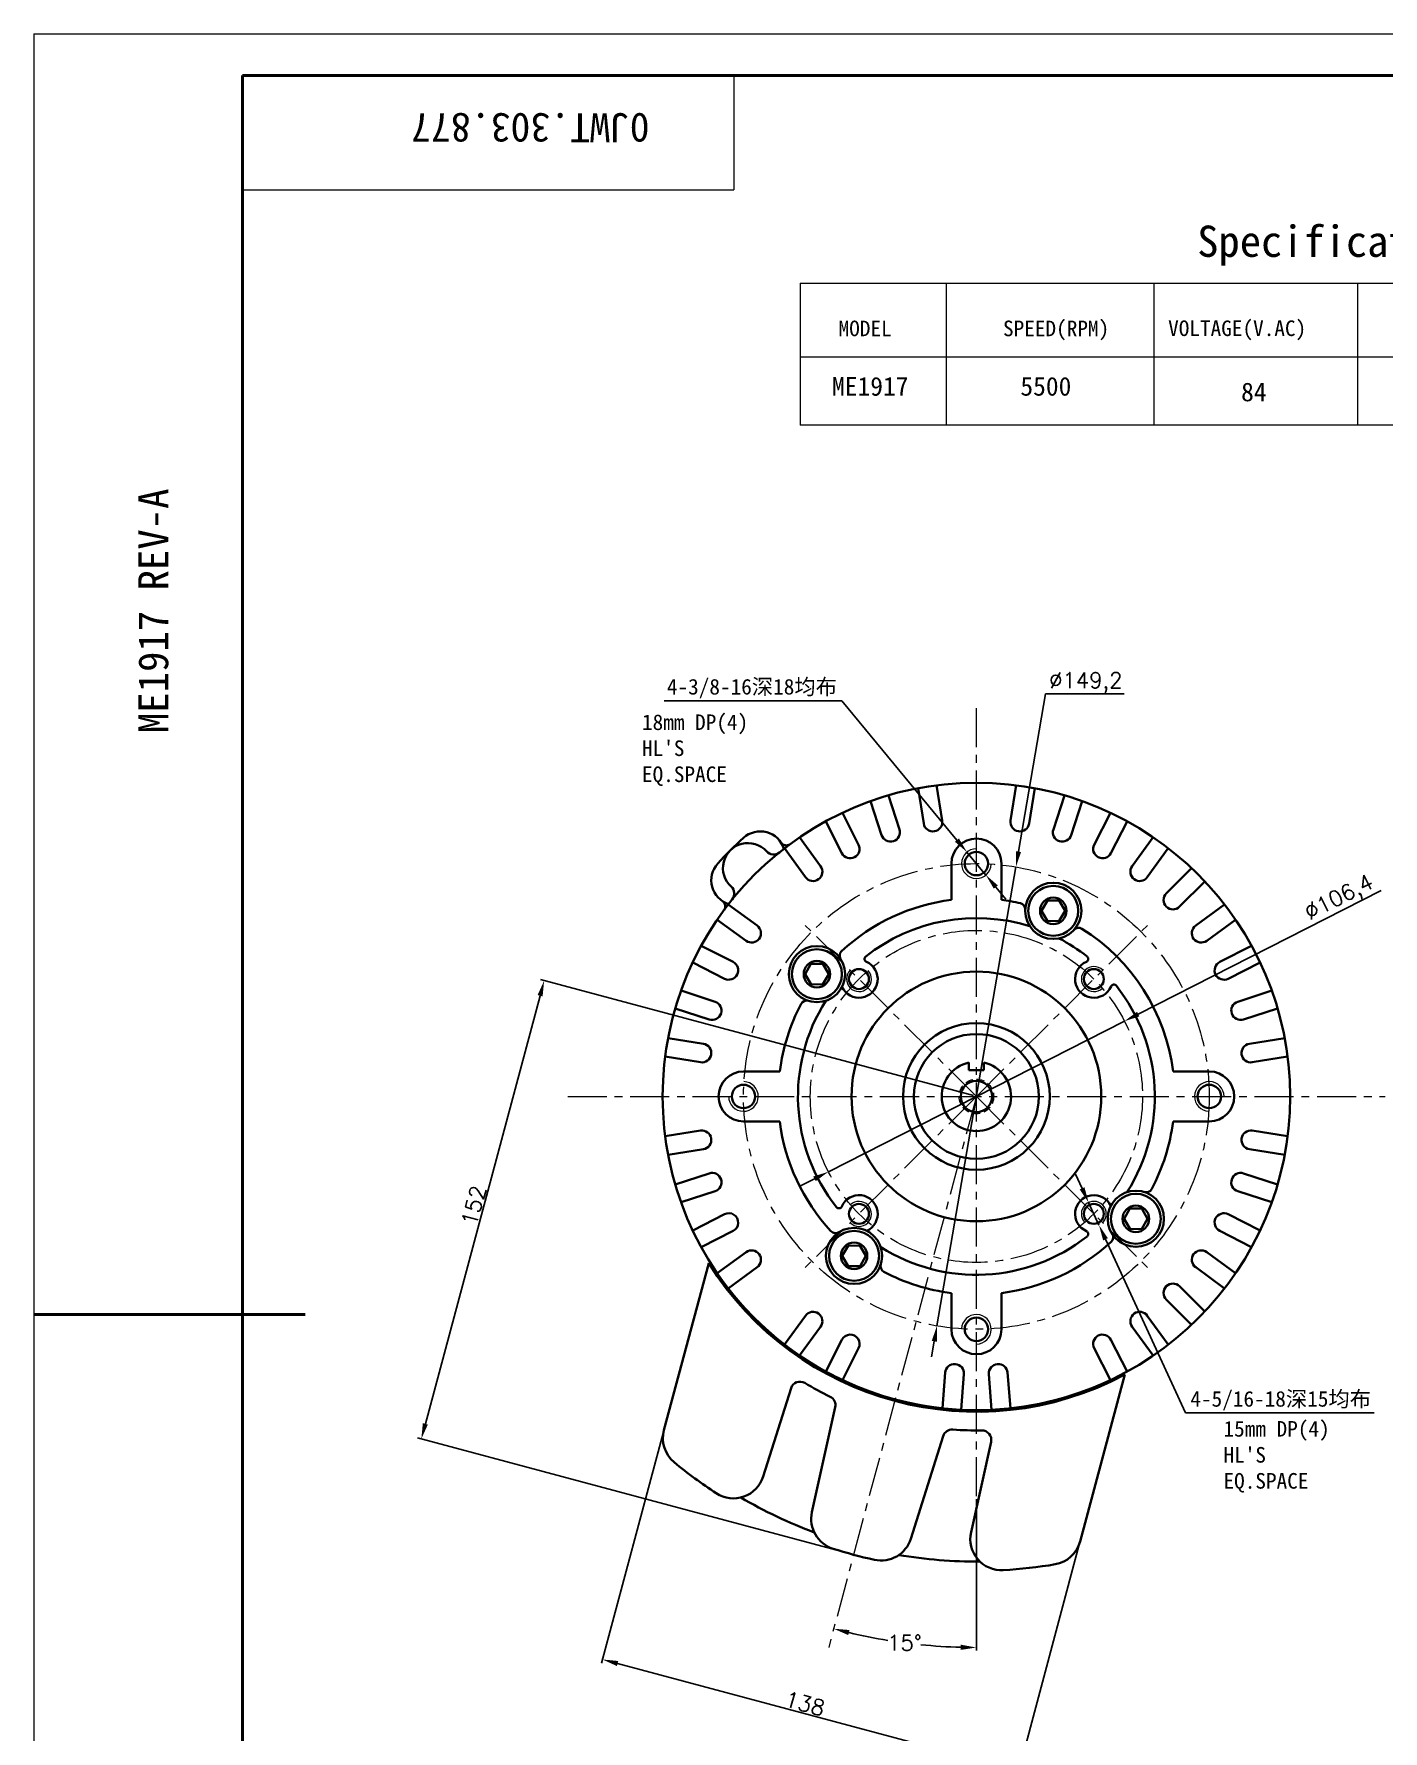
# Model space of a CAD drawing. Header units: millimetres. Extents: x 3703 to 4905, y -22764 to -21944.
# Drawn here: x 3703 to 4135, y -22487 to -21944 of the extents above; entities that cross this region are included whole.
import ezdxf

# ---------------------------------------------------------------- set-up
doc = ezdxf.new("R2010")
doc.units = ezdxf.units.MM
doc.header["$MEASUREMENT"] = 0
for name, pattern in [('CENTER', [2, 1.25, -0.25, 0.25, -0.25]), ('HIDDEN', [0.375, 0.25, -0.125]), ('HIDDEN2', [4.7625, 3.175, -1.5875])]:
    doc.linetypes.add(name, pattern=pattern)
for name, color, linetype, lineweight in [('B细实线', 100, 'Continuous', 15), ('CENTER', 1, 'CENTER', 18), ('D细虚线', 61, 'HIDDEN2', 13), ('G尺寸线', 140, 'Continuous', 13), ('OBJECT', 7, 'Continuous', 35), ('尺寸线', 4, 'Continuous', 13), ('细实线', 4, 'Continuous', 20), ('轮廓线', 7, 'Continuous', 35)]:
    doc.layers.add(name, color=color, linetype=linetype, lineweight=lineweight)
doc.styles.add('LXP', font='SimSun.ttf')
doc.styles.get("Standard").update_dxf_attribs({"font": 'romans.shx'})
doc.dimstyles.new('ISO-25$0', dxfattribs={"dimtxt": 5, "dimasz": 5, "dimexe": 1.25, "dimexo": 1, "dimtad": 1, "dimzin": 9, "dimtxsty": 'Standard', "dimcen": 4.5, "dimazin": 2, "dimtfac": 1, "dimtmove": 0, "dimatfit": 3, "dimfxl": 1, "dimarcsym": 0})
doc.dimstyles.new('ISO-25$2', dxfattribs={"dimtxt": 5, "dimasz": 5, "dimexe": 1, "dimexo": 1, "dimtad": 1, "dimtih": 1, "dimtoh": 1, "dimzin": 9, "dimtxsty": 'Standard', "dimcen": 2.5, "dimazin": 2, "dimtfac": 1, "dimtmove": 0, "dimatfit": 3, "dimfxl": 1, "dimarcsym": 0})
doc.dimstyles.new('ISO-25$3', dxfattribs={"dimtxt": 5, "dimasz": 5, "dimexe": 1, "dimexo": 1, "dimtad": 1, "dimtoh": 1, "dimzin": 9, "dimtxsty": 'Standard', "dimcen": 2.5, "dimazin": 2, "dimtfac": 1, "dimtmove": 0, "dimatfit": 3, "dimfxl": 1, "dimarcsym": 0})

# ---------------------------------------------------------------- blocks, each defined once
blk = doc.blocks.new('*D22')
at = {"layer": 'G尺寸线', "color": 0, "lineweight": -2, "transparency": 16777216}
for p, q in [((4026.64, -22155.04), (4017.95, -22205.59)), ((4051.79, -22155.04), (4026.64, -22155.04)), ((3991.82, -22357.56), (4017.11, -22210.52)), ((3990.98, -22362.49), (3990.13, -22367.42))]:
    blk.add_line(p, q, dxfattribs=at)
at = {"layer": 'G尺寸线', "color": 0, "transparency": 16777216}
for points in [[(4017.13, -22205.45), (4018.77, -22205.73), (4017.11, -22210.52)], [(3990.16, -22362.35), (3991.8, -22362.63), (3991.82, -22357.56)]]:
    blk.add_solid(points, dxfattribs=at)
at = {"layer": 'G尺寸线', "color": 0, "transparency": 16777216, "insert": (4039.53, -22151.44), "char_height": 5, "attachment_point": 5}
blk.add_mtext('∅149,2', dxfattribs=at)
blk = doc.blocks.new('*D20')
at = {"layer": 'G尺寸线', "color": 0, "lineweight": -2, "transparency": 16777216}
for p, q in [((4003.5, -22283.78), (3864.81, -22246.62)), ((3827.97, -22388.93), (3864.72, -22251.77)), ((3964.16, -22430.6), (3825.47, -22393.44))]:
    blk.add_line(p, q, dxfattribs=at)
at = {"layer": 'G尺寸线', "color": 0, "transparency": 16777216}
for points in [[(3863.91, -22251.55), (3865.52, -22251.99), (3866.01, -22246.94)], [(3827.16, -22388.72), (3828.77, -22389.15), (3826.67, -22393.76)]]:
    blk.add_solid(points, dxfattribs=at)
at = {"layer": 'G尺寸线', "color": 0, "transparency": 16777216, "insert": (3843.48, -22318.98), "char_height": 5, "attachment_point": 5, "rotation": 75}
blk.add_mtext('152', dxfattribs=at)
blk = doc.blocks.new('*D21')
at = {"layer": 'G尺寸线', "color": 0, "lineweight": -2, "transparency": 16777216}
for p, q in [((3904.13, -22391.91), (3884.37, -22465.63)), ((4037.42, -22427.62), (4017.67, -22501.35)), ((3889.53, -22465.72), (4013.16, -22498.85))]:
    blk.add_line(p, q, dxfattribs=at)
at = {"layer": 'G尺寸线', "color": 0, "transparency": 16777216}
for points in [[(3889.74, -22464.91), (3889.31, -22466.52), (3884.7, -22464.42)], [(4013.38, -22498.04), (4012.95, -22499.65), (4017.99, -22500.14)]]:
    blk.add_solid(points, dxfattribs=at)
at = {"layer": 'G尺寸线', "color": 0, "transparency": 16777216, "insert": (3949.55, -22478.56), "char_height": 5, "attachment_point": 5, "rotation": 345}
blk.add_mtext('138', dxfattribs=at)
blk = doc.blocks.new('*D40')
at = {"layer": 'G尺寸线', "color": 0, "lineweight": -2, "transparency": 16777216}
blk.add_line((4004.46, -22413.1), (4004.46, -22461.59), dxfattribs=at)
for start, end in [(256.6227, 260.7719), (264.2212, 268.3773)]:
    blk.add_arc((4004.46, -22284.04), 176.55, start, end, dxfattribs=at)
at = {"layer": 'G尺寸线', "color": 0, "transparency": 16777216}
for points in [[(3963.41, -22456.6), (3963.82, -22454.99), (3958.77, -22454.57)], [(3999.48, -22459.68), (3999.45, -22461.35), (4004.46, -22460.59)]]:
    blk.add_solid(points, dxfattribs=at)
at = {"layer": 'G尺寸线', "color": 0, "transparency": 16777216, "insert": (3981.42, -22459.08), "char_height": 5, "attachment_point": 5}
blk.add_mtext('15°', dxfattribs=at)
blk = doc.blocks.new('*D41')
at = {"layer": 'G尺寸线', "color": 0, "lineweight": -2, "transparency": 16777216}
for p, q in [((3961.32, -22157.29), (3904.42, -22157.29)), ((3998.24, -22201.9), (3961.32, -22157.29)), ((4007.5, -22213.1), (4001.43, -22205.76)), ((4010.69, -22216.95), (4013.88, -22220.8))]:
    blk.add_line(p, q, dxfattribs=at)
for points in [[(3998.88, -22201.37), (3997.6, -22202.44), (4001.43, -22205.76)], [(4010.05, -22217.48), (4011.33, -22216.42), (4007.5, -22213.1)]]:
    blk.add_solid(points, dxfattribs=at)
at = {"layer": 'G尺寸线', "color": 0, "lineweight": -2, "transparency": 16777216, "insert": (3932.56, -22153.37), "char_height": 5, "attachment_point": 5}
blk.add_mtext('{{\\fSimSun|b0|i0|c134|p2;4-3/8-16深18均布}}', dxfattribs=at)
blk = doc.blocks.new('*D42')
at = {"layer": 'G尺寸线', "color": 0, "lineweight": -2, "transparency": 16777216}
for p, q in [((4134.11, -22218.06), (4056.32, -22257.65)), ((3957.07, -22308.16), (4051.86, -22259.92)), ((3952.61, -22310.43), (3948.16, -22312.7))]:
    blk.add_line(p, q, dxfattribs=at)
at = {"layer": 'G尺寸线', "color": 0, "transparency": 16777216}
for points in [[(4055.94, -22256.91), (4056.69, -22258.39), (4051.86, -22259.92)], [(3952.23, -22309.69), (3952.99, -22311.17), (3957.07, -22308.16)]]:
    blk.add_solid(points, dxfattribs=at)
at = {"layer": 'G尺寸线', "color": 0, "transparency": 16777216, "insert": (4120.88, -22220.75), "char_height": 5, "attachment_point": 5, "rotation": 26.974}
blk.add_mtext('∅106,4', dxfattribs=at)
blk = doc.blocks.new('*D43')
at = {"layer": 'G尺寸线', "color": 0, "lineweight": -2, "transparency": 16777216}
for p, q in [((4038.32, -22313.49), (4036.24, -22308.95)), ((4040.41, -22318.04), (4043.73, -22325.25)), ((4045.81, -22329.79), (4071.39, -22385.45)), ((4071.39, -22385.45), (4131.85, -22385.45))]:
    blk.add_line(p, q, dxfattribs=at)
for points in [[(4039.08, -22313.15), (4037.57, -22313.84), (4040.41, -22318.04)], [(4045.06, -22330.14), (4046.57, -22329.44), (4043.73, -22325.25)]]:
    blk.add_solid(points, dxfattribs=at)
at = {"layer": 'G尺寸线', "color": 0, "lineweight": -2, "transparency": 16777216, "insert": (4101.93, -22381.53), "char_height": 5, "attachment_point": 5}
blk.add_mtext('{{\\fSimSun|b0|i0|c134|p2;4-5/16-18深15均布}}', dxfattribs=at)

msp = doc.modelspace()

# ---------------------------------------------------------------- linework, layer by layer
at = {"lineweight": 50}
for p, q in [((3769.417, -21956.993), (4892.077, -21956.993)), ((3769.417, -21956.993), (3769.417, -22750.874)), ((3789.47, -22353.933), (3702.592, -22353.933))]:
    msp.add_line(p, q, dxfattribs=at)
at = {"layer": 'B细实线'}
for centre, radius, start, end in [((4004.465, -22209.439), 4.75, 90, 358.1756), ((3966.846, -22246.42), 4, 135, 42.84552), ((4042.083, -22246.42), 4, 45, 312.84552), ((3929.865, -22284.039), 4.75, 180, 88.1756), ((4079.065, -22284.039), 4.75, 0, 268.1756), ((3966.846, -22321.657), 4, 225, 132.84552), ((4042.083, -22321.657), 4, 315, 222.84552), ((4004.465, -22358.639), 4.75, 270, 178.1756)]:
    msp.add_arc(centre, radius, start, end, dxfattribs=at)
at = {"layer": 'CENTER', "ltscale": 10}
for p, q in [((4004.465, -22412.102), (4004.465, -22157.885)), ((4004.465, -22284.039), (3948.491, -22228.065)), ((4004.465, -22284.039), (4060.438, -22228.065)), ((3873.581, -22284.039), (4135.348, -22284.039)), ((4004.465, -22284.039), (3948.491, -22340.012)), ((4004.465, -22284.039), (3957.164, -22460.566)), ((4004.465, -22284.039), (4060.438, -22340.012))]:
    msp.add_line(p, q, dxfattribs=at)
for radius in [74.6, 53.2]:
    msp.add_circle((4004.465, -22284.039), radius, dxfattribs=at)
at = {"layer": 'D细虚线', "linetype": 'HIDDEN', "lineweight": 13, "ltscale": 10}
msp.add_circle((4004.465, -22284.039), 5.556, dxfattribs=at)
at = {"layer": 'G尺寸线'}
for p, q in [((3948.039, -22023.497), (4302.596, -22023.497)), ((3948.039, -22023.497), (3948.039, -22068.954)), ((3994.809, -22023.497), (3994.809, -22068.954)), ((4061.275, -22023.497), (4061.275, -22068.954)), ((4126.558, -22023.497), (4126.558, -22068.954)), ((3948.039, -22047.095), (4302.596, -22047.095)), ((4302.596, -22068.954), (3948.039, -22068.954))]:
    msp.add_line(p, q, dxfattribs=at)
at = {"layer": 'OBJECT'}
for p, q in [((3979.815, -22198.467), (3976.275, -22187.573)), ((3993.505, -22195.665), (3991.713, -22184.351)), ((4015.424, -22195.665), (4017.216, -22184.351)), ((4021.35, -22196.604), (4023.142, -22185.289)), ((4029.114, -22198.467), (4032.654, -22187.573)), ((3966.732, -22203.377), (3961.532, -22193.17)), ((3974.109, -22200.322), (3970.569, -22189.427)), ((4034.82, -22200.322), (4038.36, -22189.427)), ((4042.197, -22203.377), (4047.397, -22193.17)), ((3961.386, -22206.101), (3956.186, -22195.894)), ((4047.543, -22206.101), (4052.743, -22195.894)), ((3949.725, -22213.799), (3942.991, -22204.532)), ((3954.579, -22210.273), (3947.846, -22201.005)), ((4054.35, -22210.273), (4061.084, -22201.005)), ((4059.204, -22213.799), (4065.938, -22204.532)), ((4065.276, -22218.985), (4073.376, -22210.885)), ((4069.518, -22223.227), (4077.618, -22215.127)), ((3930.699, -22234.153), (3921.431, -22227.419)), ((3934.225, -22229.299), (3924.958, -22222.565)), ((4074.704, -22229.299), (4083.971, -22222.565)), ((4078.23, -22234.153), (4087.498, -22227.419)), ((3926.527, -22240.96), (3916.32, -22235.76)), ((4082.402, -22240.96), (4092.609, -22235.76)), ((3923.803, -22246.306), (3913.596, -22241.106)), ((4085.126, -22246.306), (4095.333, -22241.106)), ((3920.748, -22253.683), (3909.853, -22250.143)), ((4088.182, -22253.683), (4099.076, -22250.143)), ((3918.893, -22259.389), (3907.999, -22255.849)), ((4090.036, -22259.389), (4100.93, -22255.849)), ((3917.03, -22267.153), (3905.715, -22265.361)), ((4091.9, -22267.153), (4103.214, -22265.361)), ((3916.091, -22273.079), (3904.777, -22271.287)), ((4002.075, -22275.574), (4002.075, -22273.184)), ((4006.855, -22275.574), (4002.075, -22275.574)), ((4006.855, -22275.574), (4006.855, -22273.184)), ((4092.838, -22273.079), (4104.152, -22271.287)), ((3916.091, -22294.998), (3904.777, -22296.79)), ((4092.838, -22294.998), (4104.152, -22296.79)), ((3917.03, -22300.924), (3905.715, -22302.716)), ((4091.9, -22300.924), (4103.214, -22302.716)), ((3918.893, -22308.688), (3907.999, -22312.228)), ((4090.036, -22308.688), (4100.93, -22312.228)), ((3920.748, -22314.394), (3909.853, -22317.934)), ((4088.182, -22314.394), (4099.076, -22317.934)), ((3923.803, -22321.771), (3913.596, -22326.971)), ((4085.126, -22321.771), (4095.333, -22326.971)), ((3926.527, -22327.117), (3916.32, -22332.317)), ((4082.402, -22327.117), (4092.609, -22332.317)), ((3930.699, -22333.924), (3921.431, -22340.658)), ((4078.23, -22333.924), (4087.498, -22340.658)), ((3934.225, -22338.778), (3924.958, -22345.512)), ((4074.704, -22338.778), (4083.971, -22345.512)), ((4069.518, -22344.85), (4077.618, -22352.95)), ((4065.276, -22349.092), (4073.376, -22357.192)), ((3949.725, -22354.278), (3942.991, -22363.545)), ((3954.579, -22357.804), (3947.846, -22367.072)), ((4054.35, -22357.804), (4061.084, -22367.072)), ((3940.824, -22361.821), (3940.469, -22362.176)), ((3961.386, -22361.976), (3956.186, -22372.183)), ((4047.543, -22361.976), (4052.743, -22372.183)), ((3948.761, -22368.289), (3948.876, -22367.859)), ((3966.732, -22364.7), (3961.532, -22374.907)), ((4042.197, -22364.7), (4047.397, -22374.907)), ((3994.491, -22372.529), (3993.592, -22383.949)), ((4000.472, -22373), (3999.574, -22384.419)), ((4008.457, -22373), (4009.355, -22384.419)), ((4014.438, -22372.529), (4015.337, -22383.949)), ((3960.438, -22374.938), (3960.561, -22374.477)), ((3968.923, -22378.044), (3968.793, -22378.529)), ((4040.006, -22378.044), (4040.136, -22378.529)), ((3988.242, -22383.221), (3988.112, -22383.706)), ((3997.143, -22384.773), (3997.29, -22384.224)), ((4010.58, -22384.853), (4010.737, -22384.269)), ((4020.688, -22383.221), (4020.818, -22383.706))]:
    msp.add_line(p, q, dxfattribs=at)
for points in [[(4027.194, -22221.308), (4025.328, -22224.587), (4027.234, -22227.843), (4031.007, -22227.82), (4032.873, -22224.541), (4030.967, -22221.285)], [(3951.486, -22241.594), (3949.62, -22244.872), (3951.526, -22248.128), (3955.299, -22248.105), (3957.165, -22244.827), (3955.259, -22241.571)], [(4053.63, -22319.972), (4051.764, -22323.251), (4053.67, -22326.506), (4057.443, -22326.483), (4059.309, -22323.205), (4057.403, -22319.949)], [(3963.37, -22331.855), (3961.503, -22335.134), (3963.41, -22338.39), (3967.182, -22338.367), (3969.049, -22335.088), (3967.142, -22331.832)]]:
    msp.add_lwpolyline(points, close=True, dxfattribs=at)
for centre, radius in [((4004.465, -22284.039), 100.5), ((4004.465, -22209.439), 3.75), ((4029.1, -22224.564), 9), ((4029.1, -22224.564), 8), ((4029.1, -22224.564), 4.25), ((3953.392, -22244.85), 9), ((3953.392, -22244.85), 8), ((3953.392, -22244.85), 4.25), ((3966.846, -22246.42), 3.2), ((4042.083, -22246.42), 3.2), ((4004.465, -22284.039), 40), ((4004.465, -22284.039), 23.5), ((4004.465, -22284.039), 20), ((3929.865, -22284.039), 3.75), ((4004.465, -22284.039), 5.014), ((4079.065, -22284.039), 3.75), ((4055.537, -22323.228), 9), ((3966.846, -22321.657), 3.2), ((4042.083, -22321.657), 3.2), ((4055.537, -22323.228), 8), ((4055.537, -22323.228), 4.25), ((3965.276, -22335.111), 9), ((3965.276, -22335.111), 8), ((3965.276, -22335.111), 4.25), ((4004.465, -22358.639), 3.75)]:
    msp.add_circle(centre, radius, dxfattribs=at)
for centre, radius, start, end in [((3935.21, -22207.123), 8, 17.9074, 132), ((3976.962, -22199.395), 3, 198, 18), ((3990.542, -22196.134), 3, 189, 9), ((4018.387, -22196.134), 3, 171, 351), ((4031.967, -22199.395), 3, 162, 342), ((4004.465, -22284.039), 111.5, 132, 138), ((3931.279, -22210.853), 8, 41.95386, 228.04614), ((3939.46, -22203.499), 3, 221.95386, 308.90772), ((3943.548, -22201.604), 2, 213.49903, 306.46297), ((3964.059, -22204.739), 3, 207, 27), ((4044.87, -22204.739), 3, 153, 333), ((3927.549, -22214.784), 8, 138, 252.0926), ((3952.152, -22212.036), 3, 216, 36), ((4056.777, -22212.036), 3, 144, 324), ((3922.03, -22223.122), 2, 323.53703, 56.50097), ((3923.925, -22219.034), 3, 321.09228, 48.04614), ((4004.465, -22284.039), 63.5, 97.2376, 132.82009), ((4004.465, -22284.039), 63.5, 77.1794, 82.7624), ((4067.397, -22221.106), 3, 135, 315), ((4004.465, -22284.039), 57.15, 72.57044, 128.34152), ((4018.111, -22224.072), 2, 357.43513, 77.1794), ((3932.462, -22231.726), 3, 234, 54), ((4037.219, -22231.986), 2, 57.81959, 137.56386), ((4004.465, -22284.039), 63.5, 7.2376, 57.81959), ((4076.467, -22231.726), 3, 126, 306), ((3962.663, -22238.929), 2, 132.82009, 212.56437), ((4004.465, -22284.039), 57.15, 51.65848, 62.42855), ((3925.165, -22243.633), 3, 243, 63), ((3966.846, -22246.42), 6, 204.91669, 66.55064), ((3969.632, -22239.999), 1, 128.34152, 246.55064), ((4042.083, -22246.42), 6, 113.44936, 336.55064), ((4039.297, -22239.999), 1, 293.44936, 51.65848), ((4083.764, -22243.633), 3, 117, 297), ((4048.505, -22249.206), 1, 38.34152, 156.55064), ((4004.465, -22284.039), 57.15, 327.57095, 38.34152), ((3919.821, -22256.536), 3, 252, 72), ((4004.465, -22284.039), 63.5, 152.17991, 172.7624), ((4004.465, -22284.039), 57.15, 147.57095, 218.34152), ((3950.073, -22255.337), 2, 72.43563, 152.17991), ((4089.109, -22256.536), 3, 108, 288), ((3916.56, -22270.116), 3, 261, 81), ((4092.369, -22270.116), 3, 99, 279), ((4004.465, -22284.039), 11.115, 102.41698, 77.58302), ((4004.465, -22284.039), 63.5, 187.2376, 222.81959), ((4004.465, -22284.039), 63.5, 332.17991, 352.7624), ((3916.56, -22297.961), 3, 279, 99), ((4092.369, -22297.961), 3, 81, 261), ((3919.821, -22311.541), 3, 288, 108), ((4089.109, -22311.541), 3, 72, 252), ((4058.856, -22312.74), 2, 252.43563, 332.17991), ((3960.425, -22318.871), 1, 218.34152, 336.55064), ((3966.846, -22321.657), 6, 294.91545, 156.55064), ((4042.083, -22321.657), 6, 24.91669, 246.55064), ((3925.165, -22324.444), 3, 297, 117), ((4083.764, -22324.444), 3, 63, 243), ((3959.354, -22325.84), 2, 222.81959, 302.56386), ((4004.465, -22284.039), 57.15, 237.57145, 308.34152), ((4004.465, -22284.039), 63.5, 277.2376, 312.82009), ((4039.297, -22328.079), 1, 308.34152, 66.55064), ((3932.462, -22336.351), 3, 306, 126), ((4076.467, -22336.351), 3, 54, 234), ((3975.763, -22338.43), 2, 162.43614, 242.18041), ((4004.465, -22284.039), 63.5, 242.18041, 262.7624), ((3922.256, -22343.57), 1, 35.90989, 95.66515), ((4004.465, -22284.039), 100.5, 215.90989, 294.09011), ((4067.397, -22346.971), 3, 45, 225), ((4056.777, -22356.041), 3, 36, 216), ((3964.059, -22363.338), 3, 333, 153), ((4044.87, -22363.338), 3, 27, 207), ((3997.482, -22372.764), 3, 355.5, 175.5), ((4011.447, -22372.764), 3, 4.5, 184.5), ((4045.894, -22376.698), 1, 54.33485, 114.09011)]:
    msp.add_arc(centre, radius, start, end, dxfattribs=at)
at = {"layer": '细实线', "color": 3, "lineweight": 20}
for p, q in [((3702.592, -21943.628), (4905.442, -21943.628)), ((3702.592, -21943.628), (3702.592, -22764.239)), ((3926.803, -21956.993), (3926.803, -21993.621)), ((3769.417, -21993.621), (3926.803, -21993.621))]:
    msp.add_line(p, q, dxfattribs=at)
at = {"layer": '轮廓线'}
for p, q in [((3987.579, -22196.604), (3985.787, -22185.289)), ((3996.465, -22221.044), (3996.465, -22209.439)), ((4012.465, -22221.044), (4012.465, -22209.439)), ((3941.471, -22276.039), (3929.865, -22276.039)), ((4067.459, -22276.039), (4079.065, -22276.039)), ((3941.471, -22292.039), (3929.865, -22292.039)), ((4067.459, -22292.039), (4079.065, -22292.039)), ((3996.465, -22347.033), (3996.465, -22358.639)), ((4012.465, -22347.033), (4012.465, -22358.639)), ((3926.682, -22347.679), (3926.327, -22348.034)), ((4059.204, -22354.278), (4065.938, -22363.545))]:
    msp.add_line(p, q, dxfattribs=at)
at = {"layer": '轮廓线', "color": 31}
for p, q in [((3904.386, -22390.942), (3918.726, -22337.423)), ((4052.024, -22373.14), (4037.684, -22426.659)), ((3945.082, -22377.504), (3936.158, -22405.807)), ((3951.803, -22417.239), (3959.261, -22383.598)), ((3983.471, -22425.725), (3993.832, -22392.862)), ((4009.159, -22394.674), (4002.736, -22423.647))]:
    msp.add_line(p, q, dxfattribs=at)
at = {"layer": '轮廓线'}
for centre, radius, start, end in [((4004.465, -22209.439), 8, 0, 180), ((3929.865, -22284.039), 8, 90, 270), ((4079.065, -22284.039), 8, 270, 90), ((4046.266, -22329.148), 2, 312.82009, 32.56437), ((3952.152, -22356.041), 3, 324, 144), ((4004.465, -22358.639), 8, 180, 0)]:
    msp.add_arc(centre, radius, start, end, dxfattribs=at)
at = {"layer": '轮廓线', "color": 31}
for centre, radius, start, end in [((4004.465, -22284.039), 101, 211.90827, 298.09173), ((3947.943, -22378.406), 3, 59.08042, 162.5), ((4004.465, -22284.039), 107, 239.08042, 244.05108), ((3956.332, -22382.949), 3, 347.5, 64.05108), ((3914.045, -22393.53), 10, 165, 230.44964), ((3996.694, -22393.764), 3, 85.94892, 162.5), ((4004.465, -22284.039), 107, 265.94892, 270.91958), ((4006.23, -22394.024), 3, 347.5, 90.91958), ((4004.465, -22284.039), 152, 230.44964, 236.75659), ((3926.621, -22402.8), 10, 236.75659, 342.5), ((4004.465, -22284.039), 149, 239.56987, 249.60266), ((3961.566, -22419.404), 10, 167.5, 252.41595), ((3973.934, -22422.718), 10, 257.58405, 342.5), ((4012.499, -22425.811), 10, 167.5, 273.24341), ((4028.024, -22424.07), 10, 279.55036, 345), ((4004.465, -22284.039), 152, 252.41595, 257.58405), ((4004.465, -22284.039), 149, 260.39734, 270.43013), ((4004.465, -22284.039), 152, 273.24341, 279.55036)]:
    msp.add_arc(centre, radius, start, end, dxfattribs=at)

# ---------------------------------------------------------------- texts
at = {"layer": 'G尺寸线', "attachment_point": 1, "style": 'LXP'}
for s, insert, char_height, width in [('Specifications', (4075.212, -22005.039), 10, 45.92778), ('{\\fSimSun|b0|i0|c134|p2;\\PMODEL}', (3960.327, -22027.134), 5, 97.45009), ('{\\fSimSun|b0|i0|c134|p2;\\PSPEED(RPM)}', (4012.989, -22027.134), 5, 97.45009), ('\\P{\\fSimSun|b0|i0|c134|p2;VOLTAGE(V.}A{\\fSimSun|b0|i0|c134|p2;C)}', (4065.881, -22027.082), 5, 69.57667)]:
    msp.add_mtext(s, dxfattribs=dict(at, insert=insert, char_height=char_height, width=width))
at = {"layer": 'G尺寸线', "char_height": 6, "width": 54.10824, "attachment_point": 1}
for s, insert in [('{\\fSimSun|b0|i0|c134|p2;ME1917}', (3958.222, -22053.519)), ('{\\fSimSun|b0|i0|c134|p2;5500}', (4018.555, -22053.519)), ('{\\fSimSun|b0|i0|c134|p2;84}', (4089.253, -22055.321))]:
    msp.add_mtext(s, dxfattribs=dict(at, insert=insert))
at = {"layer": 'OBJECT', "char_height": 5, "width": 63.3289, "attachment_point": 1}
for s, insert in [("{\\fSimSun|b0|i0|c134|p2;18mm DP(4) \\PHL'S\\PEQ.SPACE}", (3897.347, -22161.635)), ("{\\fSimSun|b0|i0|c134|p2;15mm DP(4) \\PHL'S\\PEQ.SPACE}", (4083.608, -22388.022))]:
    msp.add_mtext(s, dxfattribs=dict(at, insert=insert))
at = {"layer": '尺寸线', "insert": (3736, -22167.621), "char_height": 9.6, "width": 179.77727, "attachment_point": 1, "rotation": 90}
msp.add_mtext('{\\fSimSun|b0|i0|c134|p2;ME1917 REV-A}', dxfattribs=at)
at = {"layer": '细实线', "insert": (3899.78, -21978.375), "char_height": 9.3555, "width": 92.00611, "attachment_point": 1, "rotation": 180}
msp.add_mtext('{\\fSimSun|b0|i0|c134|p2;0JWT.303.877}', dxfattribs=at)

# ---------------------------------------------------------------- dimensions: what is measured, and where the dimension line sits
at = {"layer": 'G尺寸线', "lineweight": -3}
for p1, p2, text, picture, middle in [((4007.501, -22213.095), (4001.428, -22205.757), '{{\\fSimSun|b0|i0|c134|p2;4-3/8-16深18均布}}', '*D41', (3961.321, -22157.285)), ((4040.412, -22318.037), (4043.727, -22325.25), '{{\\fSimSun|b0|i0|c134|p2;4-5/16-18深15均布}}', '*D43', (4071.39, -22385.45))]:
    dim = msp.add_diameter_dim_2p(p1=p1, p2=p2, text=text, dimstyle='ISO-25$3', override={"dimtxt": 5, "dimdec": 1, "dimcen": 5}, dxfattribs=at)
    dim.commit()
    dim.dimension.update_dxf_attribs({"geometry": picture, "text_midpoint": middle, "dimtype": 163})
at = {"layer": 'G尺寸线'}
dim = msp.add_diameter_dim_2p(p1=(3991.824, -22357.56), p2=(4017.105, -22210.517), dimstyle='ISO-25$3', dxfattribs=at)
dim.commit()
dim.dimension.update_dxf_attribs({"geometry": '*D22', "text_midpoint": (4039.53, -22155.041), "dimtype": 163})
at = {"layer": 'G尺寸线', "color": 6}
dim = msp.add_angular_dim_2l(base=(3973.808, -22457.903), line1=((4004.465, -22284.039), (3957.164, -22460.566)), line2=((4004.465, -22412.102), (4004.465, -22157.885)), dimstyle='ISO-25$2', dxfattribs=at)
dim.commit()
dim.dimension.update_dxf_attribs({"geometry": '*D40', "text_midpoint": (3981.421, -22459.075)})
at = {"layer": 'G尺寸线'}
dim = msp.add_diameter_dim_2p(p1=(3957.069, -22308.161), p2=(4051.86, -22259.916), dimstyle='ISO-25$3', override={"dimexe": 1.25, "dimtoh": 0, "dimdec": 1, "dimcen": 4.5, "dimfxl": 1.25}, dxfattribs=at)
dim.commit()
dim.dimension.update_dxf_attribs({"geometry": '*D42', "text_midpoint": (4122.518, -22223.955), "dimtype": 163})
for base, p1, p2, angle, picture, middle in [((3866.014, -22246.941), (3965.124, -22430.859), (4004.465, -22284.039), 75, '*D20', (3846.494, -22319.788)), ((4017.995, -22500.14), (3904.386, -22390.942), (4037.684, -22426.659), 345, '*D21', (3948.739, -22481.582))]:
    dim = msp.add_linear_dim(base=base, p1=p1, p2=p2, angle=angle, dimstyle='ISO-25$0', dxfattribs=at)
    dim.commit()
    dim.dimension.update_dxf_attribs({"geometry": picture, "text_midpoint": middle, "dimtype": 161})

doc.saveas('drawing.dxf')
